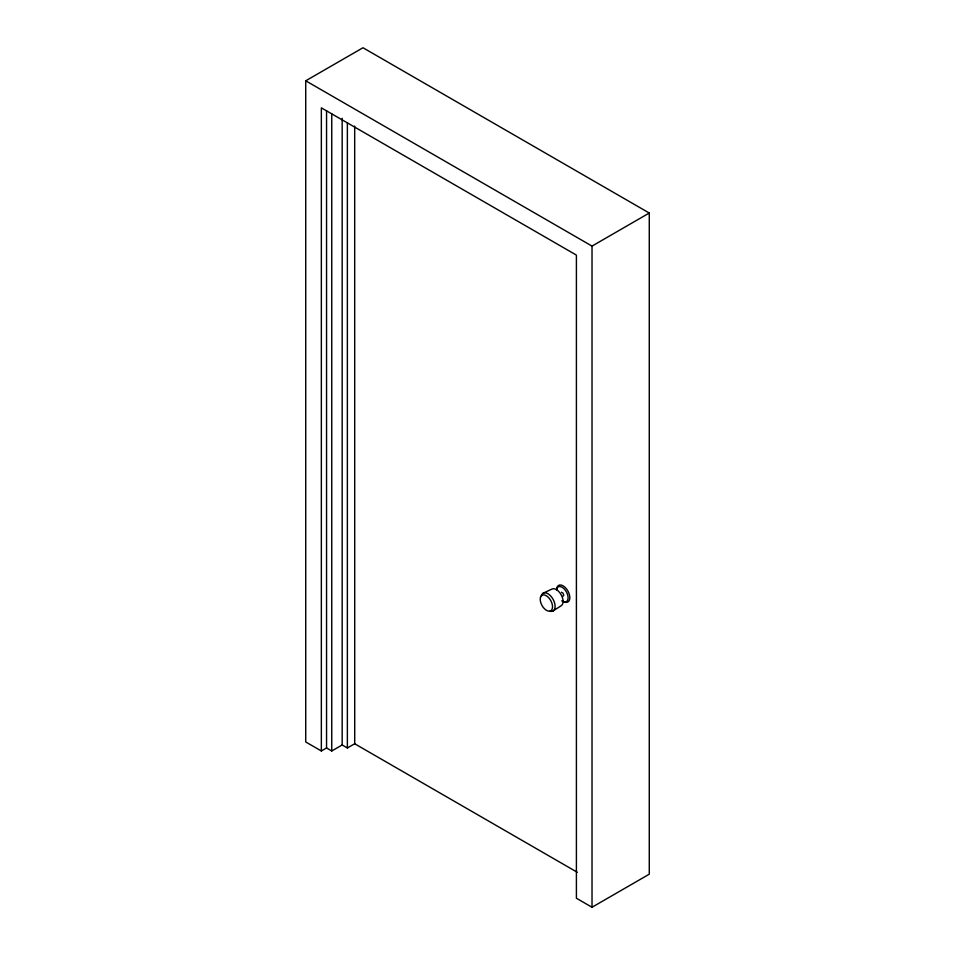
<?xml version="1.0" encoding="UTF-8"?>
<svg xmlns="http://www.w3.org/2000/svg" width="955" height="955" viewBox="0 0 955 955"><rect width="100%" height="100%" fill="white"/><g stroke="black" fill="none" stroke-linecap="round" stroke-linejoin="round"><path stroke-width="1.43" d="M562.996 596.278L563.76 595.18L562.996 593.151L561.468 592.231M553.04 610.973L561.158 605.745A9.538 5.384 61 0 0 561.158 594.738A9.538 5.384 61 0 0 551.835 589.116L543.073 593.21M321.346 750.976L305.731 741.963L305.731 80.805L362.984 47.75L649.269 213.037L649.269 874.195L592.016 907.25L576.402 898.237L576.402 255.104L321.346 107.855L321.346 750.976L326.55 747.968L331.755 750.976L342.165 744.972L347.369 747.968L354.723 743.73L354.687 126.072M305.731 80.805L592.016 246.092L649.269 213.037M354.687 743.754L577.333 872.297M592.016 246.092L592.016 907.25M347.369 122.837L347.369 747.968M342.165 118.301L342.165 744.972M331.755 113.86L331.755 750.976M326.55 110.816L326.55 747.968M541.258 595.836A10.183 5.754 61 0 1 553.04 599.215A10.183 5.754 61 0 1 549.889 611.224M556.681 590.429A9.538 5.384 61 0 1 563.056 585.797A9.538 5.384 61 0 1 569.849 597.902A9.538 5.384 61 0 1 562.662 601.089M556.562 589.044A8.488 4.799 61 0 1 563.426 588.185A8.488 4.799 61 0 1 568.046 598.761A8.488 4.799 61 0 1 561.719 600.838M540.435 597.579A8.882 5.014 61 0 0 547.967 610.997A8.882 5.014 61 0 0 550.725 600.516A8.882 5.014 61 0 0 540.435 597.579"/></g></svg>
